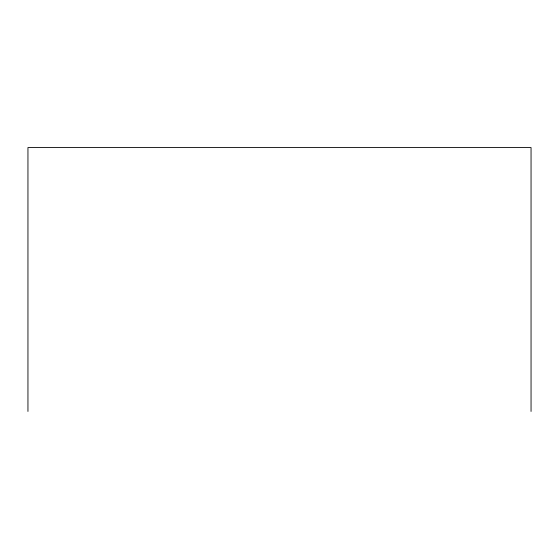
<?xml version="1.0" encoding="UTF-8"?>
<svg xmlns="http://www.w3.org/2000/svg" width="559" height="559" viewBox="0 0 559 559"><rect width="100%" height="100%" fill="white"/><g stroke="black" fill="none" stroke-linecap="round" stroke-linejoin="round"><path stroke-width="0.84" d="M531.05 411.438L531.05 147.562L27.95 147.562L27.95 411.438"/></g></svg>
